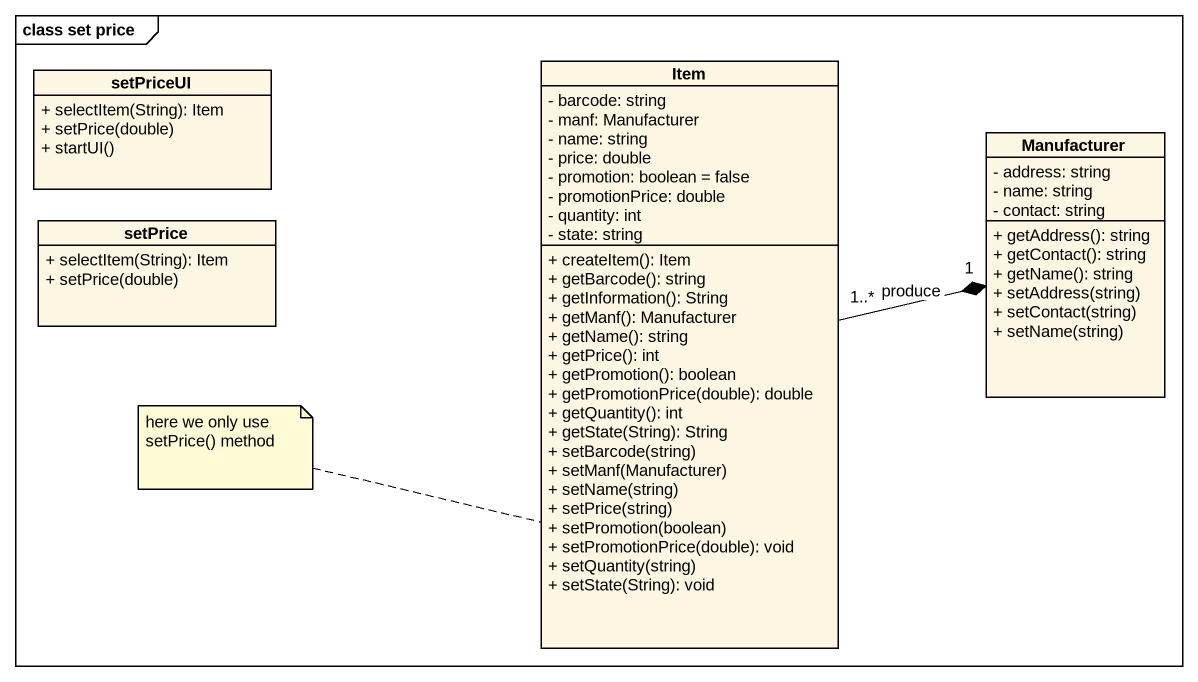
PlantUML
@startuml
mainframe class set price
hide circle
hide empty members
skinparam classAttributeIconSize 0
class setPriceUI {
  + selectItem(String): Item
  + setPrice(double)
  + startUI()
}
class Item {
  - barcode: string
  - manf: Manufacturer
  - name: string
  - price: double
  - promotion: boolean = false
  - promotionPrice: double
  - quantity: int
  - state: string
  + createItem(): Item
  + getBarcode(): string
  + getInformation(): String
  + getManf(): Manufacturer
  + getName(): string
  + getPrice(): int
  + getPromotion(): boolean
  + getPromotionPrice(double): double
  + getQuantity(): int
  + getState(String): String
  + setBarcode(string)
  + setManf(Manufacturer)
  + setName(string)
  + setPrice(string)
  + setPromotion(boolean)
  + setPromotionPrice(double): void
  + setQuantity(string)
  + setState(String): void
}
class Manufacturer {
  - address: string
  - name: string
  - contact: string
  + getAddress(): string
  + getContact(): string
  + getName(): string
  + setAddress(string)
  + setContact(string)
  + setName(string)
}
class setPrice {
  + selectItem(String): Item
  + setPrice(double)
}
Item "1..*" -right-* "1" Manufacturer : produce
note left of Item : here we only use setPrice() method
@enduml
